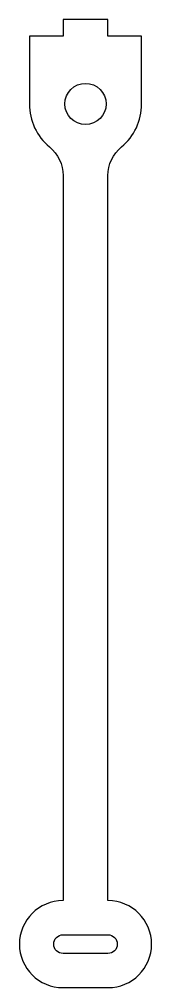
# Model space of a CAD drawing. Header units: millimetres. Extents: x -35 to 35, y -473 to 45.
import ezdxf

# ---------------------------------------------------------------- set-up
doc = ezdxf.new("R2010")
doc.units = ezdxf.units.MM

msp = doc.modelspace()

# ---------------------------------------------------------------- linework, layer by layer
for points in [[(-12, 45.28), (-12, 36.28), (-30, 36.28), (-30, 0, 0.222648), (-19.2, -23.05, -0.222648), (-12, -38.42), (-12, -426.7, 1), (-12, -473.3), (12, -473.3, 1), (12, -426.7), (12, -38.42, -0.222648), (19.2, -23.05, 0.222648), (30, 0), (30, 36.28), (12, 36.28), (12, 45.28)], [(-12, -445), (12, -445, -1), (12, -455), (-12, -455, -1)]]:
    msp.add_lwpolyline(points, format="xyb", close=True)
msp.add_circle((0, 0), 11)

doc.saveas('drawing.dxf')
